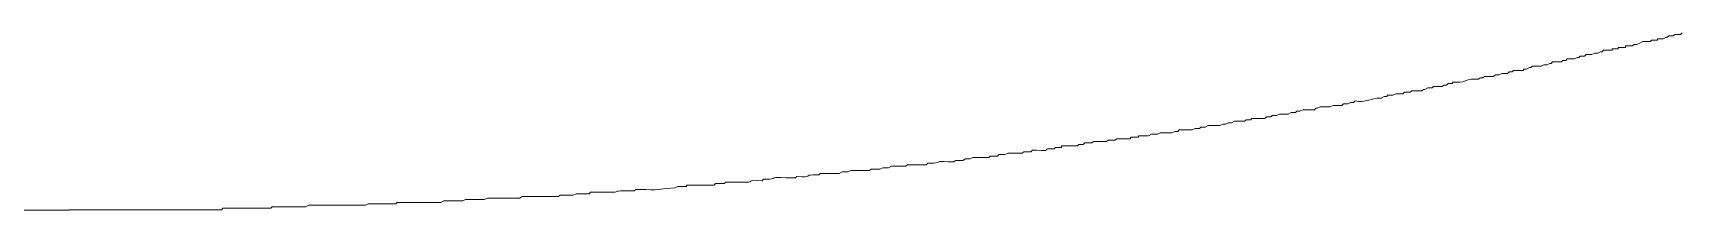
# Model space of a CAD drawing. Header units: millimetres. Extents: x 5194 to 16594, y 329 to 7592.
# Drawn here: x 10792.33 to 10817.85, y 3865.61 to 3868.36 of the extents above; entities that cross this region are included whole.
import ezdxf

# ---------------------------------------------------------------- set-up
doc = ezdxf.new("R2010")
doc.units = ezdxf.units.MM
doc.header["$MEASUREMENT"] = 0
doc.layers.add('PDF_Geometry', color=7, linetype='Continuous', true_color=0x231f20)

msp = doc.modelspace()

# ---------------------------------------------------------------- linework, layer by layer
at = {"layer": 'PDF_Geometry', "color": 0, "lineweight": 9}
for p, q in [((10817.015, 3868.154), (10816.97, 3868.154)), ((10816.97, 3868.154), (10816.97, 3868.132)), ((10817.06, 3868.154), (10817.015, 3868.154)), ((10817.082, 3868.154), (10817.06, 3868.154)), ((10817.105, 3868.177), (10817.082, 3868.154)), ((10817.127, 3868.177), (10817.105, 3868.177)), ((10817.15, 3868.177), (10817.127, 3868.177)), ((10817.195, 3868.199), (10817.15, 3868.177)), ((10817.24, 3868.222), (10817.195, 3868.199)), ((10817.285, 3868.222), (10817.24, 3868.222)), ((10817.307, 3868.222), (10817.285, 3868.222)), ((10817.33, 3868.222), (10817.307, 3868.222)), ((10817.352, 3868.222), (10817.33, 3868.222)), ((10817.375, 3868.244), (10817.352, 3868.222)), ((10817.42, 3868.244), (10817.375, 3868.244)), ((10817.465, 3868.244), (10817.42, 3868.244)), ((10817.51, 3868.267), (10817.465, 3868.267)), ((10817.465, 3868.267), (10817.465, 3868.244)), ((10817.532, 3868.267), (10817.51, 3868.267)), ((10817.555, 3868.267), (10817.532, 3868.267)), ((10817.599, 3868.289), (10817.555, 3868.267)), ((10817.622, 3868.289), (10817.599, 3868.289)), ((10817.644, 3868.312), (10817.622, 3868.289)), ((10817.689, 3868.312), (10817.644, 3868.312)), ((10817.712, 3868.312), (10817.689, 3868.312)), ((10817.734, 3868.334), (10817.712, 3868.312)), ((10817.779, 3868.334), (10817.734, 3868.334)), ((10817.824, 3868.334), (10817.779, 3868.334)), ((10817.847, 3868.357), (10817.824, 3868.334)), ((10815.8, 3867.884), (10815.755, 3867.862)), ((10815.823, 3867.884), (10815.8, 3867.884)), ((10815.845, 3867.907), (10815.823, 3867.884)), ((10815.89, 3867.907), (10815.845, 3867.907)), ((10815.913, 3867.907), (10815.89, 3867.907)), ((10815.935, 3867.907), (10815.913, 3867.907)), ((10815.98, 3867.907), (10815.935, 3867.907)), ((10816.003, 3867.929), (10815.98, 3867.907)), ((10816.048, 3867.929), (10816.003, 3867.929)), ((10816.07, 3867.952), (10816.048, 3867.929)), ((10816.093, 3867.952), (10816.07, 3867.952)), ((10816.138, 3867.952), (10816.093, 3867.952)), ((10816.16, 3867.952), (10816.138, 3867.952)), ((10816.183, 3867.952), (10816.16, 3867.952)), ((10816.228, 3867.974), (10816.183, 3867.952)), ((10816.25, 3867.974), (10816.228, 3867.974)), ((10816.273, 3867.997), (10816.25, 3867.974)), ((10816.318, 3867.997), (10816.273, 3867.997)), ((10816.34, 3867.997), (10816.318, 3867.997)), ((10816.363, 3868.019), (10816.34, 3867.997)), ((10816.408, 3868.019), (10816.363, 3868.019)), ((10816.43, 3868.019), (10816.408, 3868.019)), ((10816.453, 3868.019), (10816.43, 3868.019)), ((10816.498, 3868.042), (10816.453, 3868.019)), ((10816.52, 3868.042), (10816.498, 3868.042)), ((10816.542, 3868.042), (10816.52, 3868.042)), ((10816.587, 3868.064), (10816.542, 3868.042)), ((10816.61, 3868.064), (10816.587, 3868.064)), ((10816.632, 3868.087), (10816.61, 3868.064)), ((10816.677, 3868.087), (10816.632, 3868.087)), ((10816.722, 3868.087), (10816.677, 3868.087)), ((10816.767, 3868.087), (10816.722, 3868.087)), ((10816.812, 3868.109), (10816.767, 3868.109)), ((10816.767, 3868.109), (10816.767, 3868.087)), ((10816.857, 3868.109), (10816.812, 3868.109)), ((10816.902, 3868.132), (10816.857, 3868.132)), ((10816.857, 3868.132), (10816.857, 3868.109)), ((10816.925, 3868.132), (10816.902, 3868.132)), ((10816.97, 3868.132), (10816.925, 3868.132)), ((10814.608, 3867.637), (10814.586, 3867.637)), ((10814.653, 3867.637), (10814.608, 3867.637)), ((10814.698, 3867.637), (10814.653, 3867.637)), ((10814.721, 3867.66), (10814.698, 3867.637)), ((10814.743, 3867.66), (10814.721, 3867.66)), ((10814.766, 3867.66), (10814.743, 3867.66)), ((10814.788, 3867.682), (10814.766, 3867.66)), ((10814.833, 3867.682), (10814.788, 3867.682)), ((10814.878, 3867.682), (10814.833, 3867.682)), ((10814.901, 3867.682), (10814.878, 3867.682)), ((10814.923, 3867.682), (10814.901, 3867.682)), ((10814.968, 3867.705), (10814.923, 3867.682)), ((10815.013, 3867.705), (10814.968, 3867.705)), ((10815.058, 3867.727), (10815.013, 3867.705)), ((10815.081, 3867.727), (10815.058, 3867.727)), ((10815.126, 3867.727), (10815.081, 3867.727)), ((10815.148, 3867.727), (10815.126, 3867.727)), ((10815.171, 3867.75), (10815.148, 3867.727)), ((10815.216, 3867.75), (10815.171, 3867.75)), ((10815.238, 3867.772), (10815.216, 3867.75)), ((10815.261, 3867.772), (10815.238, 3867.772)), ((10815.306, 3867.772), (10815.261, 3867.772)), ((10815.328, 3867.772), (10815.306, 3867.772)), ((10815.351, 3867.772), (10815.328, 3867.772)), ((10815.396, 3867.772), (10815.351, 3867.772)), ((10815.441, 3867.795), (10815.396, 3867.795)), ((10815.396, 3867.795), (10815.396, 3867.772)), ((10815.485, 3867.817), (10815.441, 3867.795)), ((10815.508, 3867.817), (10815.485, 3867.817)), ((10815.53, 3867.84), (10815.508, 3867.817)), ((10815.575, 3867.84), (10815.53, 3867.84)), ((10815.62, 3867.84), (10815.575, 3867.84)), ((10815.643, 3867.84), (10815.62, 3867.84)), ((10815.665, 3867.84), (10815.643, 3867.84)), ((10815.71, 3867.862), (10815.665, 3867.84)), ((10815.755, 3867.862), (10815.71, 3867.862)), ((10813.327, 3867.39), (10813.282, 3867.39)), ((10813.282, 3867.39), (10813.282, 3867.367)), ((10813.349, 3867.39), (10813.327, 3867.39)), ((10813.372, 3867.39), (10813.349, 3867.39)), ((10813.416, 3867.412), (10813.372, 3867.39)), ((10813.461, 3867.412), (10813.416, 3867.412)), ((10813.484, 3867.412), (10813.461, 3867.412)), ((10813.506, 3867.412), (10813.484, 3867.412)), ((10813.529, 3867.412), (10813.506, 3867.412)), ((10813.551, 3867.435), (10813.529, 3867.412)), ((10813.596, 3867.435), (10813.551, 3867.435)), ((10813.641, 3867.435), (10813.596, 3867.435)), ((10813.664, 3867.457), (10813.641, 3867.435)), ((10813.686, 3867.457), (10813.664, 3867.457)), ((10813.731, 3867.457), (10813.686, 3867.457)), ((10813.776, 3867.457), (10813.731, 3867.457)), ((10813.821, 3867.457), (10813.776, 3867.457)), ((10813.844, 3867.48), (10813.821, 3867.457)), ((10813.866, 3867.48), (10813.844, 3867.48)), ((10813.911, 3867.502), (10813.866, 3867.48)), ((10813.956, 3867.502), (10813.911, 3867.502)), ((10813.979, 3867.502), (10813.956, 3867.502)), ((10814.001, 3867.525), (10813.979, 3867.502)), ((10814.024, 3867.525), (10814.001, 3867.525)), ((10814.046, 3867.525), (10814.024, 3867.525)), ((10814.091, 3867.525), (10814.046, 3867.525)), ((10814.114, 3867.525), (10814.091, 3867.525)), ((10814.136, 3867.525), (10814.114, 3867.525)), ((10814.159, 3867.547), (10814.136, 3867.525)), ((10814.204, 3867.547), (10814.159, 3867.547)), ((10814.226, 3867.57), (10814.204, 3867.547)), ((10814.249, 3867.57), (10814.226, 3867.57)), ((10814.294, 3867.57), (10814.249, 3867.57)), ((10814.339, 3867.592), (10814.294, 3867.592)), ((10814.294, 3867.592), (10814.294, 3867.57)), ((10814.384, 3867.592), (10814.339, 3867.592)), ((10814.406, 3867.592), (10814.384, 3867.592)), ((10811.797, 3867.12), (10811.752, 3867.097)), ((10811.842, 3867.12), (10811.797, 3867.12)), ((10811.865, 3867.12), (10811.842, 3867.12)), ((10811.887, 3867.142), (10811.865, 3867.12)), ((10811.932, 3867.142), (10811.887, 3867.142)), ((10811.977, 3867.165), (10811.932, 3867.142)), ((10812.022, 3867.165), (10811.977, 3867.165)), ((10812.045, 3867.165), (10812.022, 3867.165)), ((10812.067, 3867.165), (10812.045, 3867.165)), ((10812.112, 3867.165), (10812.067, 3867.165)), ((10812.157, 3867.165), (10812.112, 3867.165)), ((10812.18, 3867.187), (10812.157, 3867.165)), ((10812.202, 3867.187), (10812.18, 3867.187)), ((10812.247, 3867.21), (10812.202, 3867.187)), ((10812.27, 3867.21), (10812.247, 3867.21)), ((10812.315, 3867.21), (10812.27, 3867.21)), ((10812.359, 3867.21), (10812.315, 3867.21)), ((10812.382, 3867.21), (10812.359, 3867.21)), ((10812.404, 3867.21), (10812.382, 3867.21)), ((10812.449, 3867.232), (10812.404, 3867.21)), ((10812.494, 3867.232), (10812.449, 3867.232)), ((10812.517, 3867.232), (10812.494, 3867.232)), ((10812.539, 3867.232), (10812.517, 3867.232)), ((10812.584, 3867.232), (10812.539, 3867.232)), ((10812.607, 3867.255), (10812.584, 3867.232)), ((10812.629, 3867.255), (10812.607, 3867.255)), ((10812.674, 3867.255), (10812.629, 3867.255)), ((10812.719, 3867.277), (10812.674, 3867.255)), ((10812.742, 3867.277), (10812.719, 3867.277)), ((10812.764, 3867.277), (10812.742, 3867.277)), ((10812.787, 3867.3), (10812.764, 3867.277)), ((10813.169, 3867.345), (10813.124, 3867.345)), ((10813.192, 3867.345), (10813.169, 3867.345)), ((10813.237, 3867.367), (10813.192, 3867.345)), ((10813.282, 3867.367), (10813.237, 3867.367)), ((10810.313, 3866.872), (10810.268, 3866.85)), ((10810.335, 3866.872), (10810.313, 3866.872)), ((10810.358, 3866.872), (10810.335, 3866.872)), ((10810.38, 3866.872), (10810.358, 3866.872)), ((10810.403, 3866.895), (10810.38, 3866.872)), ((10810.425, 3866.895), (10810.403, 3866.895)), ((10810.47, 3866.895), (10810.425, 3866.895)), ((10810.515, 3866.917), (10810.47, 3866.895)), ((10810.538, 3866.917), (10810.515, 3866.917)), ((10810.56, 3866.917), (10810.538, 3866.917)), ((10810.605, 3866.917), (10810.56, 3866.917)), ((10810.65, 3866.917), (10810.605, 3866.917)), ((10810.695, 3866.917), (10810.65, 3866.917)), ((10810.74, 3866.94), (10810.695, 3866.917)), ((10810.763, 3866.94), (10810.74, 3866.94)), ((10810.785, 3866.94), (10810.763, 3866.94)), ((10810.83, 3866.962), (10810.785, 3866.94)), ((10810.875, 3866.962), (10810.83, 3866.962)), ((10810.92, 3866.985), (10810.875, 3866.962)), ((10810.965, 3866.985), (10810.92, 3866.985)), ((10810.988, 3866.985), (10810.965, 3866.985)), ((10811.01, 3866.985), (10810.988, 3866.985)), ((10811.055, 3866.985), (10811.01, 3866.985)), ((10811.078, 3866.985), (10811.055, 3866.985)), ((10811.1, 3867.007), (10811.078, 3866.985)), ((10811.145, 3867.007), (10811.1, 3867.007)), ((10811.168, 3867.007), (10811.145, 3867.007)), ((10811.19, 3867.03), (10811.168, 3867.007)), ((10811.235, 3867.03), (10811.19, 3867.03)), ((10811.28, 3867.03), (10811.235, 3867.03)), ((10811.302, 3867.03), (10811.28, 3867.03)), ((10811.347, 3867.03), (10811.302, 3867.03)), ((10811.392, 3867.03), (10811.347, 3867.03)), ((10811.415, 3867.052), (10811.392, 3867.03)), ((10811.437, 3867.052), (10811.415, 3867.052)), ((10811.482, 3867.052), (10811.437, 3867.052)), ((10811.505, 3867.075), (10811.482, 3867.052)), ((10811.527, 3867.075), (10811.505, 3867.075)), ((10811.572, 3867.075), (10811.527, 3867.075)), ((10811.617, 3867.097), (10811.572, 3867.075)), ((10811.64, 3867.097), (10811.617, 3867.097)), ((10811.662, 3867.097), (10811.64, 3867.097)), ((10811.707, 3867.097), (10811.662, 3867.097)), ((10811.752, 3867.097), (10811.707, 3867.097)), ((10808.514, 3866.625), (10808.491, 3866.603)), ((10808.536, 3866.625), (10808.514, 3866.625)), ((10808.581, 3866.625), (10808.536, 3866.625)), ((10808.604, 3866.648), (10808.581, 3866.625)), ((10808.626, 3866.648), (10808.604, 3866.648)), ((10808.671, 3866.648), (10808.626, 3866.648)), ((10808.716, 3866.648), (10808.671, 3866.648)), ((10808.739, 3866.67), (10808.716, 3866.648)), ((10808.761, 3866.67), (10808.739, 3866.67)), ((10808.806, 3866.67), (10808.761, 3866.67)), ((10808.851, 3866.67), (10808.806, 3866.67)), ((10808.874, 3866.67), (10808.851, 3866.67)), ((10808.896, 3866.67), (10808.874, 3866.67)), ((10808.941, 3866.67), (10808.896, 3866.67)), ((10808.964, 3866.693), (10808.941, 3866.67)), ((10808.986, 3866.693), (10808.964, 3866.693)), ((10809.031, 3866.693), (10808.986, 3866.693)), ((10809.076, 3866.693), (10809.031, 3866.693)), ((10809.099, 3866.715), (10809.076, 3866.693)), ((10809.121, 3866.715), (10809.099, 3866.715)), ((10809.166, 3866.715), (10809.121, 3866.715)), ((10809.211, 3866.715), (10809.166, 3866.715)), ((10809.233, 3866.715), (10809.211, 3866.715)), ((10809.256, 3866.715), (10809.233, 3866.715)), ((10809.301, 3866.715), (10809.256, 3866.715)), ((10809.323, 3866.738), (10809.301, 3866.715)), ((10809.346, 3866.738), (10809.323, 3866.738)), ((10809.391, 3866.738), (10809.346, 3866.738)), ((10809.436, 3866.738), (10809.391, 3866.738)), ((10809.458, 3866.76), (10809.436, 3866.76)), ((10809.436, 3866.76), (10809.436, 3866.738)), ((10809.503, 3866.76), (10809.458, 3866.76)), ((10809.548, 3866.76), (10809.503, 3866.76)), ((10809.593, 3866.76), (10809.548, 3866.76)), ((10809.638, 3866.783), (10809.593, 3866.76)), ((10809.661, 3866.783), (10809.638, 3866.783)), ((10809.683, 3866.783), (10809.661, 3866.783)), ((10809.728, 3866.783), (10809.683, 3866.783)), ((10809.773, 3866.805), (10809.728, 3866.783)), ((10809.796, 3866.805), (10809.773, 3866.805)), ((10809.818, 3866.805), (10809.796, 3866.805)), ((10809.863, 3866.805), (10809.818, 3866.805)), ((10809.908, 3866.805), (10809.863, 3866.805)), ((10809.953, 3866.805), (10809.908, 3866.805)), ((10809.998, 3866.828), (10809.953, 3866.805)), ((10810.043, 3866.828), (10809.998, 3866.828)), ((10810.066, 3866.85), (10810.043, 3866.828)), ((10810.088, 3866.85), (10810.066, 3866.85)), ((10810.133, 3866.85), (10810.088, 3866.85)), ((10810.178, 3866.85), (10810.133, 3866.85)), ((10810.201, 3866.85), (10810.178, 3866.85)), ((10810.223, 3866.85), (10810.201, 3866.85)), ((10810.268, 3866.85), (10810.223, 3866.85)), ((10806.512, 3866.355), (10806.49, 3866.355)), ((10806.535, 3866.355), (10806.512, 3866.355)), ((10806.58, 3866.355), (10806.535, 3866.355)), ((10806.602, 3866.378), (10806.58, 3866.355)), ((10806.625, 3866.378), (10806.602, 3866.378)), ((10806.647, 3866.378), (10806.625, 3866.378)), ((10806.692, 3866.378), (10806.647, 3866.378)), ((10806.715, 3866.378), (10806.692, 3866.378)), ((10806.76, 3866.4), (10806.715, 3866.378)), ((10806.782, 3866.4), (10806.76, 3866.4)), ((10806.827, 3866.4), (10806.782, 3866.4)), ((10806.872, 3866.423), (10806.827, 3866.4)), ((10806.895, 3866.423), (10806.872, 3866.423)), ((10806.917, 3866.423), (10806.895, 3866.423)), ((10806.962, 3866.423), (10806.917, 3866.423)), ((10807.007, 3866.423), (10806.962, 3866.423)), ((10807.03, 3866.423), (10807.007, 3866.423)), ((10807.052, 3866.423), (10807.03, 3866.423)), ((10807.097, 3866.423), (10807.052, 3866.423)), ((10807.119, 3866.423), (10807.097, 3866.423)), ((10807.142, 3866.445), (10807.119, 3866.423)), ((10807.187, 3866.445), (10807.142, 3866.445)), ((10807.232, 3866.445), (10807.187, 3866.445)), ((10807.254, 3866.445), (10807.232, 3866.445)), ((10807.277, 3866.468), (10807.254, 3866.445)), ((10807.322, 3866.468), (10807.277, 3866.468)), ((10807.367, 3866.468), (10807.322, 3866.468)), ((10807.412, 3866.49), (10807.367, 3866.468)), ((10807.457, 3866.49), (10807.412, 3866.49)), ((10807.479, 3866.49), (10807.457, 3866.49)), ((10807.524, 3866.49), (10807.479, 3866.49)), ((10807.547, 3866.49), (10807.524, 3866.49)), ((10807.569, 3866.49), (10807.547, 3866.49)), ((10807.614, 3866.49), (10807.569, 3866.49)), ((10807.637, 3866.49), (10807.614, 3866.49)), ((10807.659, 3866.513), (10807.637, 3866.49)), ((10807.704, 3866.513), (10807.659, 3866.513)), ((10807.749, 3866.513), (10807.704, 3866.513)), ((10807.772, 3866.513), (10807.749, 3866.513)), ((10807.794, 3866.535), (10807.772, 3866.513)), ((10807.839, 3866.535), (10807.794, 3866.535)), ((10807.862, 3866.535), (10807.839, 3866.535)), ((10808.109, 3866.558), (10808.064, 3866.558)), ((10808.132, 3866.558), (10808.109, 3866.558)), ((10808.154, 3866.58), (10808.132, 3866.558)), ((10808.199, 3866.58), (10808.154, 3866.58)), ((10808.244, 3866.58), (10808.199, 3866.58)), ((10808.311, 3866.603), (10808.244, 3866.603)), ((10808.244, 3866.603), (10808.244, 3866.58)), ((10808.334, 3866.603), (10808.311, 3866.603)), ((10808.379, 3866.603), (10808.334, 3866.603)), ((10808.401, 3866.603), (10808.379, 3866.603)), ((10808.424, 3866.603), (10808.401, 3866.603)), ((10808.469, 3866.603), (10808.424, 3866.603)), ((10808.491, 3866.603), (10808.469, 3866.603)), ((10803.993, 3866.108), (10803.971, 3866.108)), ((10804.016, 3866.108), (10803.993, 3866.108)), ((10804.061, 3866.108), (10804.016, 3866.108)), ((10804.106, 3866.108), (10804.061, 3866.108)), ((10804.128, 3866.108), (10804.106, 3866.108)), ((10804.151, 3866.13), (10804.128, 3866.108)), ((10804.421, 3866.153), (10804.398, 3866.153)), ((10804.488, 3866.153), (10804.421, 3866.153)), ((10804.511, 3866.175), (10804.488, 3866.153)), ((10804.556, 3866.175), (10804.511, 3866.175)), ((10804.578, 3866.175), (10804.556, 3866.175)), ((10804.601, 3866.175), (10804.578, 3866.175)), ((10804.646, 3866.175), (10804.601, 3866.175)), ((10804.691, 3866.175), (10804.646, 3866.175)), ((10804.713, 3866.175), (10804.691, 3866.175)), ((10804.736, 3866.175), (10804.713, 3866.175)), ((10804.758, 3866.175), (10804.736, 3866.175)), ((10804.803, 3866.175), (10804.758, 3866.175)), ((10804.848, 3866.198), (10804.803, 3866.175)), ((10804.871, 3866.198), (10804.848, 3866.198)), ((10804.893, 3866.198), (10804.871, 3866.198)), ((10804.938, 3866.198), (10804.893, 3866.198)), ((10804.983, 3866.22), (10804.938, 3866.198)), ((10805.028, 3866.22), (10804.983, 3866.22)), ((10805.073, 3866.22), (10805.028, 3866.22)), ((10805.095, 3866.22), (10805.073, 3866.22)), ((10805.118, 3866.22), (10805.095, 3866.22)), ((10805.163, 3866.22), (10805.118, 3866.22)), ((10805.208, 3866.22), (10805.163, 3866.22)), ((10805.23, 3866.22), (10805.208, 3866.22)), ((10805.275, 3866.22), (10805.23, 3866.22)), ((10805.298, 3866.243), (10805.275, 3866.22)), ((10805.343, 3866.243), (10805.298, 3866.243)), ((10805.388, 3866.243), (10805.343, 3866.243)), ((10805.41, 3866.243), (10805.388, 3866.243)), ((10805.433, 3866.243), (10805.41, 3866.243)), ((10805.478, 3866.265), (10805.433, 3866.243)), ((10805.5, 3866.265), (10805.478, 3866.265)), ((10805.523, 3866.265), (10805.5, 3866.265)), ((10805.568, 3866.265), (10805.523, 3866.265)), ((10805.613, 3866.288), (10805.568, 3866.265)), ((10805.838, 3866.288), (10805.815, 3866.288)), ((10805.86, 3866.31), (10805.838, 3866.288)), ((10806.13, 3866.31), (10806.085, 3866.31)), ((10806.152, 3866.31), (10806.13, 3866.31)), ((10806.175, 3866.333), (10806.152, 3866.31)), ((10806.22, 3866.333), (10806.175, 3866.333)), ((10800.733, 3865.86), (10800.688, 3865.838)), ((10800.755, 3865.86), (10800.733, 3865.86)), ((10800.778, 3865.86), (10800.755, 3865.86)), ((10800.823, 3865.86), (10800.778, 3865.86)), ((10800.867, 3865.86), (10800.823, 3865.86)), ((10800.912, 3865.86), (10800.867, 3865.86)), ((10800.935, 3865.86), (10800.912, 3865.86)), ((10800.957, 3865.883), (10800.935, 3865.86)), ((10801.002, 3865.883), (10800.957, 3865.883)), ((10801.025, 3865.883), (10801.002, 3865.883)), ((10801.047, 3865.883), (10801.025, 3865.883)), ((10801.07, 3865.883), (10801.047, 3865.883)), ((10801.115, 3865.883), (10801.07, 3865.883)), ((10801.16, 3865.883), (10801.115, 3865.883)), ((10801.205, 3865.883), (10801.16, 3865.883)), ((10801.227, 3865.883), (10801.205, 3865.883)), ((10801.25, 3865.883), (10801.227, 3865.883)), ((10801.52, 3865.905), (10801.475, 3865.905)), ((10801.565, 3865.905), (10801.52, 3865.905)), ((10801.61, 3865.905), (10801.565, 3865.905)), ((10801.632, 3865.905), (10801.61, 3865.905)), ((10801.655, 3865.928), (10801.632, 3865.905)), ((10801.7, 3865.928), (10801.655, 3865.928)), ((10801.745, 3865.928), (10801.7, 3865.928)), ((10801.767, 3865.928), (10801.745, 3865.928)), ((10801.812, 3865.928), (10801.767, 3865.928)), ((10802.307, 3865.973), (10802.262, 3865.95)), ((10802.329, 3865.973), (10802.307, 3865.973)), ((10802.352, 3865.973), (10802.329, 3865.973)), ((10802.397, 3865.973), (10802.352, 3865.973)), ((10802.442, 3865.973), (10802.397, 3865.973)), ((10802.487, 3865.995), (10802.442, 3865.995)), ((10802.442, 3865.995), (10802.442, 3865.973)), ((10802.532, 3865.995), (10802.487, 3865.995)), ((10802.577, 3865.995), (10802.532, 3865.995)), ((10802.622, 3865.995), (10802.577, 3865.995)), ((10802.667, 3865.995), (10802.622, 3865.995)), ((10802.712, 3865.995), (10802.667, 3865.995)), ((10802.734, 3865.995), (10802.712, 3865.995)), ((10802.757, 3865.995), (10802.734, 3865.995)), ((10802.802, 3865.995), (10802.757, 3865.995)), ((10802.847, 3865.995), (10802.802, 3865.995)), ((10802.869, 3865.995), (10802.847, 3865.995)), ((10802.892, 3866.018), (10802.869, 3865.995)), ((10802.914, 3866.018), (10802.892, 3866.018)), ((10802.959, 3866.018), (10802.914, 3866.018)), ((10803.004, 3866.018), (10802.959, 3866.018)), ((10803.026, 3866.018), (10803.004, 3866.018)), ((10803.049, 3866.04), (10803.026, 3866.018)), ((10803.094, 3866.04), (10803.049, 3866.04)), ((10803.139, 3866.04), (10803.094, 3866.04)), ((10803.206, 3866.04), (10803.139, 3866.04)), ((10803.229, 3866.04), (10803.206, 3866.04)), ((10803.274, 3866.04), (10803.229, 3866.04)), ((10803.296, 3866.04), (10803.274, 3866.04)), ((10803.319, 3866.04), (10803.296, 3866.04)), ((10803.364, 3866.04), (10803.319, 3866.04)), ((10803.634, 3866.085), (10803.611, 3866.063)), ((10803.679, 3866.085), (10803.634, 3866.085)), ((10792.731, 3865.606), (10792.708, 3865.606)), ((10792.776, 3865.606), (10792.731, 3865.606)), ((10792.821, 3865.606), (10792.776, 3865.606)), ((10792.866, 3865.606), (10792.821, 3865.606)), ((10792.888, 3865.606), (10792.866, 3865.606)), ((10792.906, 3865.613), (10792.884, 3865.613)), ((10792.951, 3865.613), (10792.906, 3865.613)), ((10792.996, 3865.613), (10792.951, 3865.613)), ((10793.041, 3865.613), (10792.996, 3865.613)), ((10794.143, 3865.613), (10794.098, 3865.613)), ((10794.166, 3865.613), (10794.143, 3865.613)), ((10795.268, 3865.636), (10795.245, 3865.613)), ((10795.29, 3865.636), (10795.268, 3865.636)), ((10795.335, 3865.636), (10795.29, 3865.636)), ((10795.38, 3865.636), (10795.335, 3865.636)), ((10795.425, 3865.636), (10795.38, 3865.636)), ((10795.92, 3865.636), (10795.897, 3865.636)), ((10795.942, 3865.636), (10795.92, 3865.636)), ((10795.987, 3865.636), (10795.942, 3865.636)), ((10796.01, 3865.636), (10795.987, 3865.636)), ((10796.032, 3865.658), (10796.01, 3865.636)), ((10796.1, 3865.658), (10796.032, 3865.658)), ((10796.122, 3865.658), (10796.1, 3865.658)), ((10796.167, 3865.658), (10796.122, 3865.658)), ((10796.19, 3865.658), (10796.167, 3865.658)), ((10796.212, 3865.658), (10796.19, 3865.658)), ((10796.257, 3865.658), (10796.212, 3865.658)), ((10796.302, 3865.658), (10796.257, 3865.658)), ((10796.325, 3865.658), (10796.302, 3865.658)), ((10796.347, 3865.658), (10796.325, 3865.658)), ((10796.37, 3865.658), (10796.347, 3865.658)), ((10796.415, 3865.658), (10796.37, 3865.658)), ((10796.46, 3865.658), (10796.415, 3865.658)), ((10796.505, 3865.658), (10796.46, 3865.658)), ((10796.527, 3865.658), (10796.505, 3865.658)), ((10796.55, 3865.658), (10796.527, 3865.658)), ((10796.595, 3865.681), (10796.55, 3865.658)), ((10796.64, 3865.681), (10796.595, 3865.681)), ((10796.662, 3865.681), (10796.64, 3865.681)), ((10796.684, 3865.681), (10796.662, 3865.681)), ((10796.729, 3865.681), (10796.684, 3865.681)), ((10796.774, 3865.681), (10796.729, 3865.681)), ((10796.819, 3865.681), (10796.774, 3865.681)), ((10796.842, 3865.681), (10796.819, 3865.681)), ((10796.864, 3865.681), (10796.842, 3865.681)), ((10796.909, 3865.681), (10796.864, 3865.681)), ((10796.932, 3865.681), (10796.909, 3865.681)), ((10796.999, 3865.681), (10796.932, 3865.681)), ((10797.022, 3865.681), (10796.999, 3865.681)), ((10797.044, 3865.681), (10797.022, 3865.681)), ((10797.517, 3865.703), (10797.472, 3865.681)), ((10797.562, 3865.703), (10797.517, 3865.703)), ((10797.584, 3865.703), (10797.562, 3865.703)), ((10797.607, 3865.703), (10797.584, 3865.703)), ((10797.652, 3865.703), (10797.607, 3865.703)), ((10797.697, 3865.703), (10797.652, 3865.703)), ((10797.741, 3865.703), (10797.697, 3865.703)), ((10797.764, 3865.703), (10797.741, 3865.703)), ((10797.786, 3865.703), (10797.764, 3865.703)), ((10797.831, 3865.703), (10797.786, 3865.703)), ((10797.876, 3865.703), (10797.831, 3865.703)), ((10797.944, 3865.703), (10797.876, 3865.703)), ((10797.966, 3865.726), (10797.944, 3865.703)), ((10798.011, 3865.726), (10797.966, 3865.726)), ((10798.034, 3865.726), (10798.011, 3865.726)), ((10798.056, 3865.726), (10798.034, 3865.726)), ((10798.304, 3865.726), (10798.259, 3865.726)), ((10798.326, 3865.726), (10798.304, 3865.726)), ((10798.349, 3865.726), (10798.326, 3865.726)), ((10798.394, 3865.726), (10798.349, 3865.726)), ((10798.619, 3865.726), (10798.574, 3865.726)), ((10798.641, 3865.726), (10798.619, 3865.726)), ((10798.686, 3865.748), (10798.641, 3865.726)), ((10798.709, 3865.748), (10798.686, 3865.748)), ((10798.753, 3865.748), (10798.709, 3865.748)), ((10798.798, 3865.748), (10798.753, 3865.748)), ((10798.821, 3865.748), (10798.798, 3865.748)), ((10798.843, 3865.748), (10798.821, 3865.748)), ((10798.888, 3865.748), (10798.843, 3865.748)), ((10798.933, 3865.748), (10798.888, 3865.748)), ((10798.978, 3865.748), (10798.933, 3865.748)), ((10799.023, 3865.771), (10798.978, 3865.748)), ((10799.226, 3865.771), (10799.181, 3865.771)), ((10799.248, 3865.771), (10799.226, 3865.771)), ((10799.271, 3865.771), (10799.248, 3865.771)), ((10799.316, 3865.771), (10799.271, 3865.771)), ((10799.361, 3865.793), (10799.316, 3865.771)), ((10799.383, 3865.793), (10799.361, 3865.793)), ((10799.428, 3865.793), (10799.383, 3865.793)), ((10799.451, 3865.793), (10799.428, 3865.793)), ((10799.496, 3865.793), (10799.451, 3865.793)), ((10799.541, 3865.793), (10799.496, 3865.793)), ((10799.743, 3865.793), (10799.721, 3865.793)), ((10799.766, 3865.793), (10799.743, 3865.793)), ((10799.81, 3865.793), (10799.766, 3865.793)), ((10799.833, 3865.793), (10799.81, 3865.793)), ((10799.855, 3865.793), (10799.833, 3865.793)), ((10799.9, 3865.815), (10799.855, 3865.793)), ((10799.945, 3865.815), (10799.9, 3865.815)), ((10799.99, 3865.815), (10799.945, 3865.815)), ((10800.013, 3865.815), (10799.99, 3865.815)), ((10800.035, 3865.815), (10800.013, 3865.815)), ((10800.058, 3865.815), (10800.035, 3865.815)), ((10800.103, 3865.815), (10800.058, 3865.815)), ((10800.125, 3865.815), (10800.103, 3865.815)), ((10800.17, 3865.815), (10800.125, 3865.815)), ((10800.373, 3865.815), (10800.328, 3865.815)), ((10800.395, 3865.815), (10800.373, 3865.815)), ((10800.463, 3865.815), (10800.395, 3865.815)), ((10800.485, 3865.838), (10800.463, 3865.815)), ((10800.508, 3865.838), (10800.485, 3865.838)), ((10800.553, 3865.838), (10800.508, 3865.838)), ((10800.575, 3865.838), (10800.553, 3865.838)), ((10800.598, 3865.838), (10800.575, 3865.838)), ((10800.665, 3865.838), (10800.598, 3865.838)), ((10800.688, 3865.838), (10800.665, 3865.838))]:
    msp.add_line(p, q, dxfattribs=at)
for points in [[(10814.586, 3867.637), (10814.518, 3867.637), (10814.473, 3867.592), (10814.406, 3867.592)], [(10813.124, 3867.345), (10812.989, 3867.322), (10812.944, 3867.277), (10812.787, 3867.3)], [(10806.49, 3866.355), (10806.287, 3866.378), (10806.377, 3866.333), (10806.22, 3866.333)], [(10808.064, 3866.558), (10807.952, 3866.558), (10808.087, 3866.513), (10807.862, 3866.535)], [(10803.971, 3866.108), (10803.746, 3866.13), (10803.836, 3866.085), (10803.679, 3866.085)], [(10804.398, 3866.153), (10804.263, 3866.153), (10804.398, 3866.108), (10804.151, 3866.13)], [(10805.815, 3866.288), (10805.748, 3866.288), (10805.68, 3866.288), (10805.613, 3866.288)], [(10806.085, 3866.31), (10806.018, 3866.31), (10805.928, 3866.31), (10805.86, 3866.31)], [(10801.475, 3865.905), (10801.295, 3865.905), (10801.43, 3865.883), (10801.25, 3865.883)], [(10802.262, 3865.95), (10802.059, 3865.95), (10802.037, 3865.905), (10801.812, 3865.928)], [(10803.611, 3866.063), (10803.364, 3866.085), (10803.499, 3866.04), (10803.364, 3866.04)], [(10792.708, 3865.606), (10792.281, 3865.606), (10791.876, 3865.606), (10791.449, 3865.606)], [(10794.098, 3865.613), (10793.738, 3865.613), (10793.401, 3865.613), (10793.041, 3865.613)], [(10795.245, 3865.613), (10794.885, 3865.613), (10794.526, 3865.613), (10794.166, 3865.613)], [(10795.897, 3865.636), (10795.74, 3865.636), (10795.583, 3865.636), (10795.425, 3865.636)], [(10797.472, 3865.681), (10797.337, 3865.681), (10797.179, 3865.681), (10797.044, 3865.681)], [(10798.259, 3865.726), (10798.191, 3865.726), (10798.124, 3865.726), (10798.056, 3865.726)], [(10798.574, 3865.726), (10798.506, 3865.726), (10798.461, 3865.726), (10798.394, 3865.726)], [(10799.181, 3865.771), (10799.136, 3865.771), (10799.068, 3865.771), (10799.023, 3865.771)], [(10799.721, 3865.793), (10799.653, 3865.793), (10799.608, 3865.793), (10799.541, 3865.793)], [(10800.328, 3865.815), (10800.283, 3865.815), (10800.215, 3865.815), (10800.17, 3865.815)]]:
    msp.add_open_spline(points, degree=3, dxfattribs=at)

doc.saveas('drawing.dxf')
